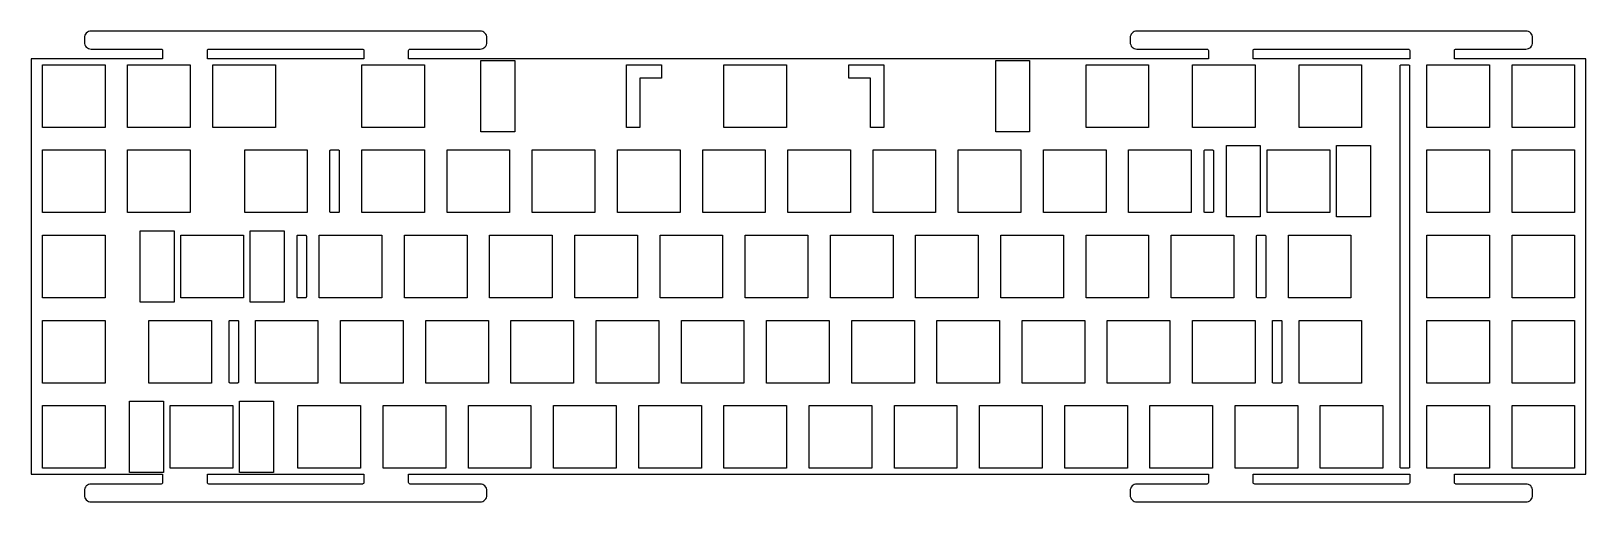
# Model space of a CAD drawing. Header units: millimetres. Extents: x -353 to -5, y -101 to 5.
import ezdxf

# ---------------------------------------------------------------- set-up
doc = ezdxf.new("R2010")
doc.units = ezdxf.units.MM
doc.layers.get('0').update_dxf_attribs({"linetype": 'CONTINUOUS'})

msp = doc.modelspace()

# ---------------------------------------------------------------- linework, layer by layer
for points in [[(-89.5, -94.31), (-89.5, -96.17, -0.414214), (-89.84, -96.51), (-105.5, -96.51, 0.414214), (-107, -98.01), (-107, -99.01, 0.414214), (-105.5, -100.51), (-18.5, -100.51, 0.414214), (-17, -99.01), (-17, -98.01, 0.414214), (-18.5, -96.51), (-34.16, -96.51, -0.414214), (-34.5, -96.17), (-34.5, -94.31), (-5.1, -94.31), (-5.1, -1.46), (-34.5, -1.46), (-34.5, 0.4, -0.414214), (-34.16, 0.74), (-18.5, 0.74, 0.414214), (-17, 2.24), (-17, 3.24, 0.414214), (-18.5, 4.74), (-105.5, 4.74, 0.414214), (-107, 3.24), (-107, 2.24, 0.414214), (-105.5, 0.74), (-89.84, 0.74, -0.414214), (-89.5, 0.4), (-89.5, -1.46), (-268.35, -1.46), (-268.35, 0.4, -0.414214), (-268.01, 0.74), (-252.35, 0.74, 0.414214), (-250.85, 2.24), (-250.85, 3.24, 0.414214), (-252.35, 4.74), (-339.35, 4.74, 0.414214), (-340.85, 3.24), (-340.85, 2.24, 0.414214), (-339.35, 0.74), (-323.69, 0.74, -0.414214), (-323.35, 0.4), (-323.35, -1.46), (-352.76, -1.46), (-352.76, -94.31), (-323.35, -94.31), (-323.35, -96.17, -0.414214), (-323.69, -96.51), (-339.35, -96.51, 0.414214), (-340.85, -98.01), (-340.85, -99.01, 0.414214), (-339.35, -100.51), (-252.35, -100.51, 0.414214), (-250.85, -99.01), (-250.85, -98.01, 0.414214), (-252.35, -96.51), (-268.01, -96.51, -0.414214), (-268.35, -96.17), (-268.35, -94.31)], [(-278.35, 0.4), (-278.35, -1.46), (-313.35, -1.46), (-313.35, 0.4, -0.414214), (-313.01, 0.74), (-278.69, 0.74, -0.414214)], [(-44.5, 0.4), (-44.5, -1.46), (-79.5, -1.46), (-79.5, 0.4, -0.414214), (-79.16, 0.74), (-44.84, 0.74, -0.414214)], [(-44.53, -2.98), (-44.53, -92.78, -0.414214), (-44.73, -92.98), (-46.43, -92.98, -0.414214), (-46.63, -92.78), (-46.63, -2.98, -0.414214), (-46.43, -2.78), (-44.73, -2.78, -0.414214)], [(-284.04, -35.83), (-285.74, -35.83, -0.414214), (-285.94, -35.63), (-285.94, -22.03, -0.414214), (-285.74, -21.83), (-284.04, -21.83, -0.414214), (-283.84, -22.03), (-283.84, -35.63, -0.414214)], [(-88.37, -22.03), (-88.37, -35.63, -0.414214), (-88.57, -35.83), (-90.27, -35.83, -0.414214), (-90.47, -35.63), (-90.47, -22.03, -0.414214), (-90.27, -21.83), (-88.57, -21.83, -0.414214)], [(-291.2, -41.08), (-291.2, -54.68, -0.414214), (-291.4, -54.88), (-293.1, -54.88, -0.414214), (-293.3, -54.68), (-293.3, -41.08, -0.414214), (-293.1, -40.88), (-291.4, -40.88, -0.414214)], [(-76.67, -41.08), (-76.67, -54.68, -0.414214), (-76.87, -54.88), (-78.57, -54.88, -0.414214), (-78.77, -54.68), (-78.77, -41.08, -0.414214), (-78.57, -40.88), (-76.87, -40.88, -0.414214)], [(-306.57, -73.93), (-308.27, -73.93, -0.414214), (-308.47, -73.73), (-308.47, -60.13, -0.414214), (-308.27, -59.93), (-306.57, -59.93, -0.414214), (-306.37, -60.13), (-306.37, -73.73, -0.414214)], [(-73.1, -60.13), (-73.1, -73.73, -0.414214), (-73.3, -73.93), (-75, -73.93, -0.414214), (-75.2, -73.73), (-75.2, -60.13, -0.414214), (-75, -59.93), (-73.3, -59.93, -0.414214)], [(-313.35, -96.17), (-313.35, -94.31), (-278.35, -94.31), (-278.35, -96.17, -0.414214), (-278.69, -96.51), (-313.01, -96.51, -0.414214)], [(-79.5, -96.17), (-79.5, -94.31), (-44.5, -94.31), (-44.5, -96.17, -0.414214), (-44.84, -96.51), (-79.16, -96.51, -0.414214)]]:
    msp.add_lwpolyline(points, format="xyb", close=True)
for points in [[(-336.23, -2.78), (-336.23, -16.78), (-350.23, -16.78), (-350.23, -2.78)], [(-317.18, -2.78), (-317.18, -16.78), (-331.18, -16.78), (-331.18, -2.78)], [(-298.13, -16.78), (-312.13, -16.78), (-312.13, -2.78), (-298.13, -2.78)], [(-264.79, -16.78), (-278.79, -16.78), (-278.79, -2.78), (-264.79, -2.78)], [(-244.61, -1.81), (-244.61, -17.75), (-252.18, -17.75), (-252.18, -1.81)], [(-216.61, -16.78), (-219.61, -16.78), (-219.61, -2.78), (-211.77, -2.78), (-211.77, -5.78), (-216.61, -5.78)], [(-183.83, -2.78), (-183.83, -16.78), (-197.83, -16.78), (-197.83, -2.78)], [(-169.9, -5.78), (-169.9, -2.78), (-162.06, -2.78), (-162.06, -16.78), (-165.06, -16.78), (-165.06, -5.78)], [(-129.48, -1.81), (-129.48, -17.75), (-137.06, -17.75), (-137.06, -1.81)], [(-116.87, -2.78), (-102.87, -2.78), (-102.87, -16.78), (-116.87, -16.78)], [(-79.06, -16.78), (-93.06, -16.78), (-93.06, -2.78), (-79.06, -2.78)], [(-55.24, -2.78), (-55.24, -16.78), (-69.24, -16.78), (-69.24, -2.78)], [(-40.67, -2.78), (-26.67, -2.78), (-26.67, -16.78), (-40.67, -16.78)], [(-7.62, -2.78), (-7.62, -16.78), (-21.62, -16.78), (-21.62, -2.78)], [(-350.23, -35.83), (-350.23, -21.83), (-336.23, -21.83), (-336.23, -35.83)], [(-317.18, -35.83), (-331.18, -35.83), (-331.18, -21.83), (-317.18, -21.83)], [(-304.99, -21.83), (-290.99, -21.83), (-290.99, -35.83), (-304.99, -35.83)], [(-264.8, -21.83), (-264.8, -35.83), (-278.79, -35.83), (-278.79, -21.83)], [(-245.75, -21.83), (-245.75, -35.83), (-259.74, -35.83), (-259.74, -21.83)], [(-226.69, -21.83), (-226.69, -35.83), (-240.69, -35.83), (-240.69, -21.83)], [(-207.65, -21.83), (-207.65, -35.83), (-221.64, -35.83), (-221.64, -21.83)], [(-188.59, -35.83), (-202.59, -35.83), (-202.59, -21.83), (-188.59, -21.83)], [(-169.54, -35.83), (-183.54, -35.83), (-183.54, -21.83), (-169.54, -21.83)], [(-150.5, -21.83), (-150.5, -35.83), (-164.49, -35.83), (-164.49, -21.83)], [(-131.44, -35.83), (-145.44, -35.83), (-145.44, -21.83), (-131.44, -21.83)], [(-126.39, -35.83), (-126.39, -21.83), (-112.39, -21.83), (-112.39, -35.83)], [(-107.34, -35.83), (-107.34, -21.83), (-93.34, -21.83), (-93.34, -35.83)], [(-85.49, -36.8), (-85.49, -20.86), (-77.91, -20.86), (-77.91, -36.8)], [(-62.39, -21.83), (-62.39, -35.83), (-76.39, -35.83), (-76.39, -21.83)], [(-53.29, -20.86), (-53.29, -36.8), (-60.86, -36.8), (-60.86, -20.86)], [(-26.67, -35.83), (-40.67, -35.83), (-40.67, -21.83), (-26.67, -21.83)], [(-7.62, -35.83), (-21.62, -35.83), (-21.62, -21.83), (-7.62, -21.83)], [(-350.23, -54.88), (-350.23, -40.88), (-336.23, -40.88), (-336.23, -54.88)], [(-320.8, -39.91), (-320.8, -55.85), (-328.37, -55.85), (-328.37, -39.91)], [(-305.27, -40.88), (-305.28, -54.88), (-319.27, -54.88), (-319.28, -40.88)], [(-296.18, -39.91), (-296.18, -55.85), (-303.75, -55.85), (-303.75, -39.91)], [(-288.32, -54.88), (-288.32, -40.88), (-274.32, -40.88), (-274.32, -54.88)], [(-269.27, -40.88), (-255.27, -40.88), (-255.27, -54.88), (-269.27, -54.88)], [(-236.22, -40.88), (-236.22, -54.88), (-250.22, -54.88), (-250.22, -40.88)], [(-231.17, -40.88), (-217.17, -40.88), (-217.17, -54.88), (-231.17, -54.88)], [(-212.12, -40.88), (-198.12, -40.88), (-198.12, -54.88), (-212.12, -54.88)], [(-179.07, -40.88), (-179.07, -54.88), (-193.07, -54.88), (-193.07, -40.88)], [(-160.02, -40.88), (-160.02, -54.88), (-174.02, -54.88), (-174.02, -40.88)], [(-154.97, -54.88), (-154.97, -40.88), (-140.97, -40.88), (-140.97, -54.88)], [(-135.92, -40.88), (-121.92, -40.88), (-121.92, -54.88), (-135.92, -54.88)], [(-116.87, -54.88), (-116.87, -40.88), (-102.87, -40.88), (-102.87, -54.88)], [(-97.82, -54.88), (-97.82, -40.88), (-83.82, -40.88), (-83.82, -54.88)], [(-71.63, -54.88), (-71.63, -40.88), (-57.63, -40.88), (-57.63, -54.88)], [(-26.67, -54.88), (-40.67, -54.88), (-40.67, -40.88), (-26.67, -40.88)], [(-21.62, -54.88), (-21.62, -40.88), (-7.62, -40.88), (-7.62, -54.88)], [(-350.23, -59.93), (-336.23, -59.93), (-336.23, -73.93), (-350.23, -73.93)], [(-326.42, -73.93), (-326.42, -59.93), (-312.42, -59.93), (-312.42, -73.93)], [(-302.61, -73.93), (-302.61, -59.93), (-288.61, -59.93), (-288.61, -73.93)], [(-283.56, -59.93), (-269.56, -59.93), (-269.56, -73.93), (-283.56, -73.93)], [(-250.51, -73.93), (-264.51, -73.93), (-264.51, -59.93), (-250.51, -59.93)], [(-245.46, -59.93), (-231.46, -59.93), (-231.46, -73.93), (-245.46, -73.93)], [(-212.41, -59.93), (-212.41, -73.93), (-226.41, -73.93), (-226.41, -59.93)], [(-193.36, -73.93), (-207.36, -73.93), (-207.36, -59.93), (-193.36, -59.93)], [(-174.31, -73.93), (-188.31, -73.93), (-188.31, -59.93), (-174.31, -59.93)], [(-169.26, -59.93), (-155.26, -59.93), (-155.26, -73.93), (-169.26, -73.93)], [(-150.21, -73.93), (-150.21, -59.93), (-136.21, -59.93), (-136.21, -73.93)], [(-131.16, -59.93), (-117.16, -59.93), (-117.16, -73.93), (-131.16, -73.93)], [(-98.11, -73.93), (-112.11, -73.93), (-112.11, -59.93), (-98.11, -59.93)], [(-93.06, -73.93), (-93.06, -59.93), (-79.06, -59.93), (-79.06, -73.93)], [(-69.24, -59.93), (-55.24, -59.93), (-55.24, -73.93), (-69.24, -73.93)], [(-40.67, -73.93), (-40.67, -59.93), (-26.67, -59.93), (-26.67, -73.93)], [(-21.62, -73.93), (-21.62, -59.93), (-7.62, -59.93), (-7.62, -73.93)], [(-336.23, -92.98), (-350.23, -92.98), (-350.23, -78.98), (-336.23, -78.98)], [(-323.18, -78.01), (-323.18, -93.95), (-330.76, -93.95), (-330.76, -78.01)], [(-307.66, -78.98), (-307.66, -92.98), (-321.66, -92.98), (-321.66, -78.98)], [(-298.56, -78.01), (-298.56, -93.95), (-306.13, -93.95), (-306.13, -78.01)], [(-293.08, -78.98), (-279.08, -78.98), (-279.08, -92.98), (-293.08, -92.98)], [(-274.03, -92.98), (-274.03, -78.98), (-260.03, -78.98), (-260.03, -92.98)], [(-254.98, -78.98), (-240.98, -78.98), (-240.98, -92.98), (-254.98, -92.98)], [(-235.93, -78.98), (-221.93, -78.98), (-221.93, -92.98), (-235.93, -92.98)], [(-202.88, -92.98), (-216.88, -92.98), (-216.88, -78.98), (-202.88, -78.98)], [(-183.83, -92.98), (-197.83, -92.98), (-197.83, -78.98), (-183.83, -78.98)], [(-164.78, -92.98), (-178.78, -92.98), (-178.78, -78.98), (-164.78, -78.98)], [(-145.73, -92.98), (-159.73, -92.98), (-159.73, -78.98), (-145.73, -78.98)], [(-126.68, -78.98), (-126.68, -92.98), (-140.68, -92.98), (-140.68, -78.98)], [(-107.63, -78.98), (-107.63, -92.98), (-121.63, -92.98), (-121.63, -78.98)], [(-102.58, -78.98), (-88.58, -78.98), (-88.58, -92.98), (-102.58, -92.98)], [(-69.53, -78.98), (-69.53, -92.98), (-83.53, -92.98), (-83.53, -78.98)], [(-64.48, -78.98), (-50.48, -78.98), (-50.48, -92.98), (-64.48, -92.98)], [(-26.67, -92.98), (-40.67, -92.98), (-40.67, -78.98), (-26.67, -78.98)], [(-7.62, -92.98), (-21.62, -92.98), (-21.62, -78.98), (-7.62, -78.98)]]:
    msp.add_lwpolyline(points, close=True)

doc.saveas('drawing.dxf')
